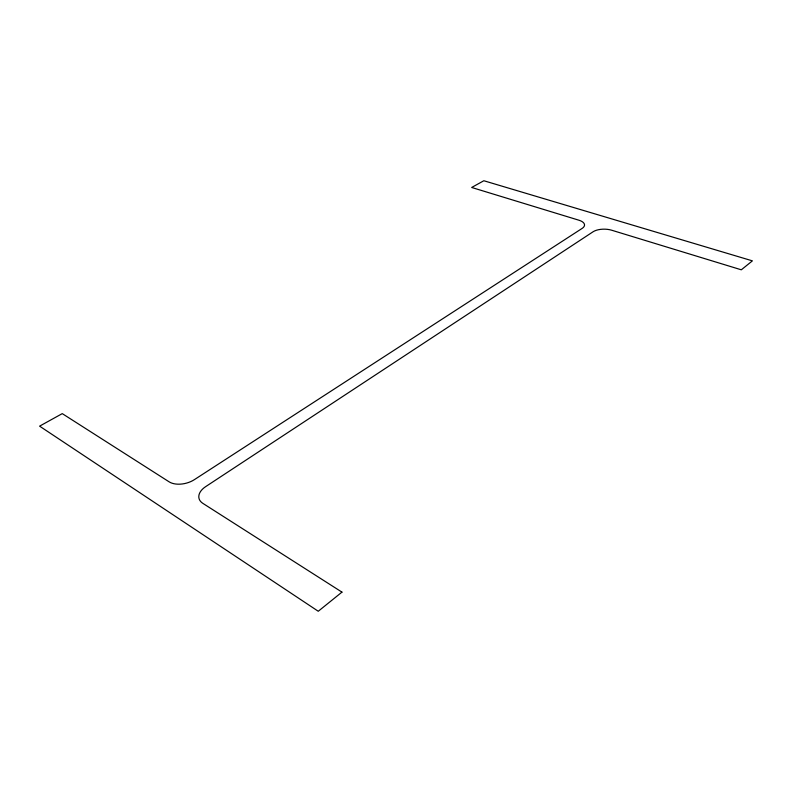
<?xml version="1.0" encoding="UTF-8"?>
<svg xmlns="http://www.w3.org/2000/svg" width="792" height="792" viewBox="0 0 792 792"><rect width="100%" height="100%" fill="white"/><g stroke="black" fill="none" stroke-linecap="round" stroke-linejoin="round"><path stroke-width="1.19" d="M341.956 592.129L318.255 611.256L39.6 426.145L62.261 413.622L169.141 481.843A18.186 10.672 -14.3 0 0 194.386 479.645L582.169 228.383A13.127 5.881 -0.6 0 0 578.952 220.225L471.666 187.466L483.843 180.744L752.4 260.855L741.312 269.805L611.632 230.205A13.454 6.098 0.3 0 0 593.089 231.769L205.633 486.654A18.602 11.355 -13.7 0 0 202.821 503.336L341.956 592.129"/></g></svg>
